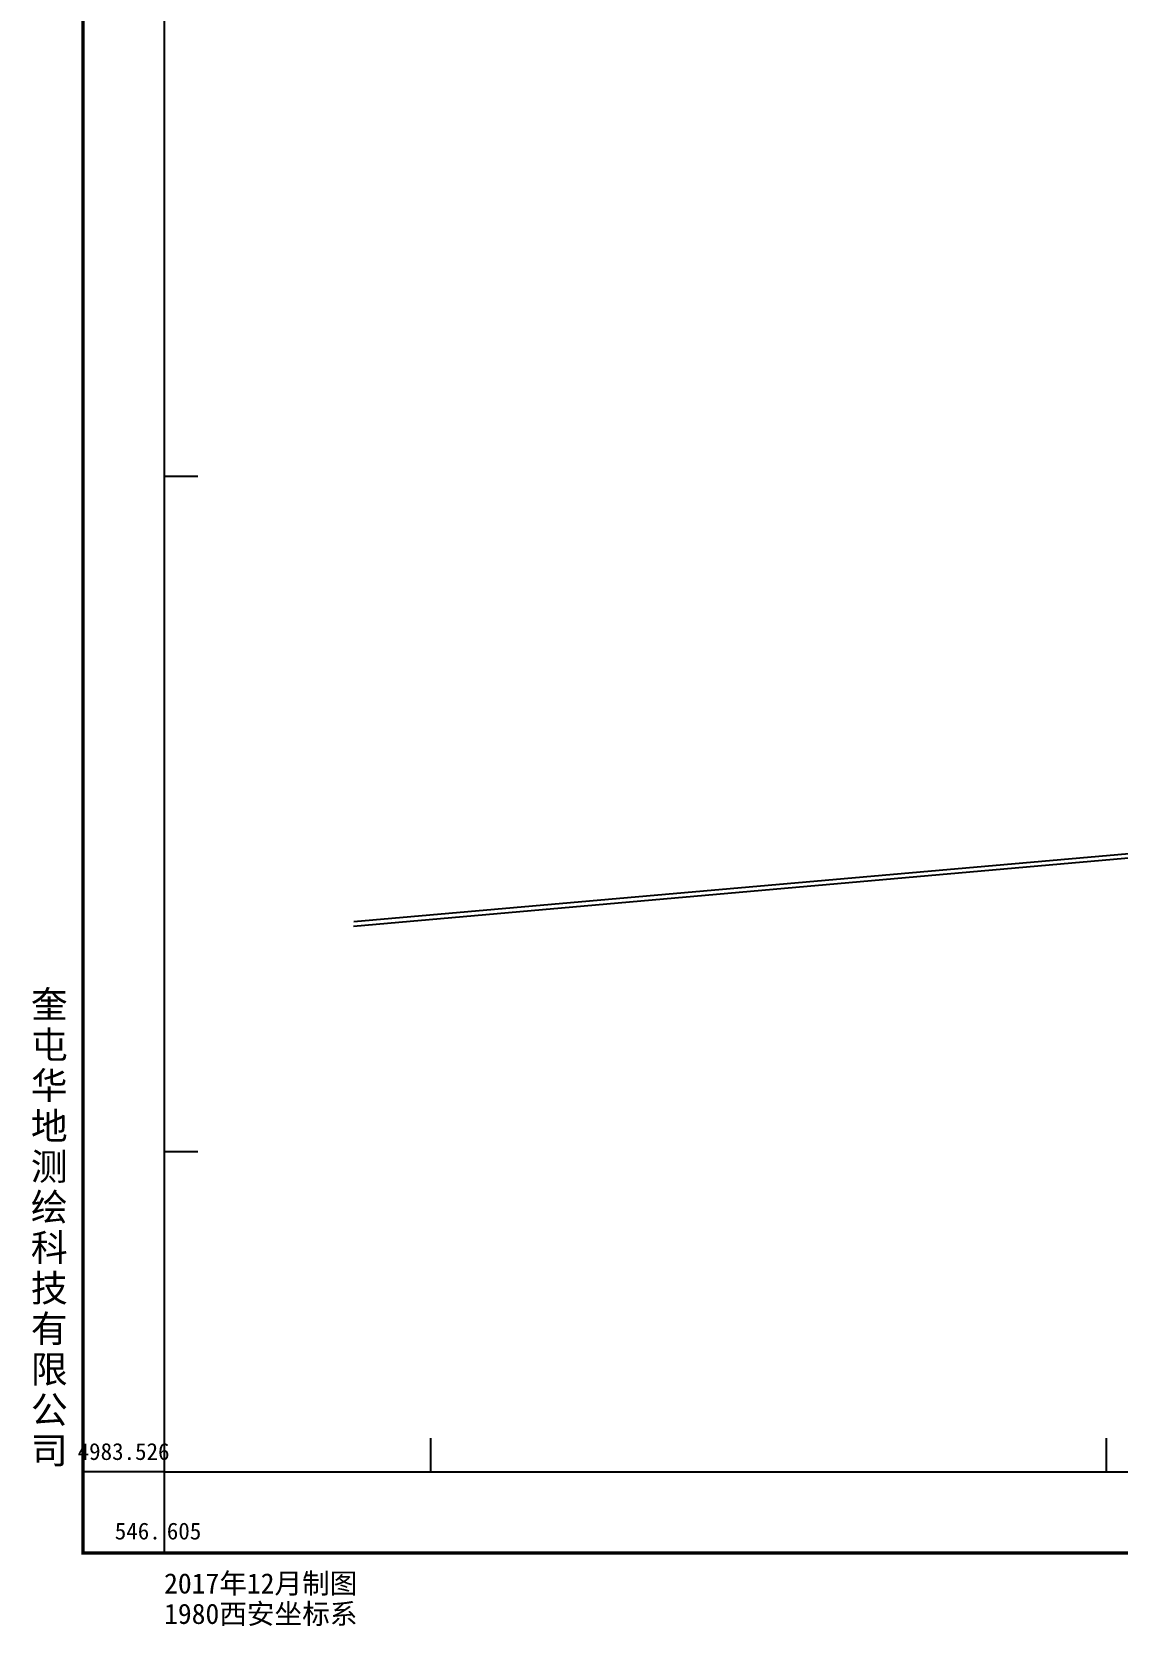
# Model space of a CAD drawing. Extents: x 546409 to 551731, y 4983223 to 4988870.
# Drawn here: x 546409 to 548016, y 4983298 to 4985657 of the extents above; entities that cross this region are included whole.
import ezdxf
from ezdxf.enums import TextEntityAlignment as Align

# ---------------------------------------------------------------- set-up
doc = ezdxf.new("R2010")
doc.units = 0
doc.header["$LTSCALE"] = 10
doc.layers.add('TK', color=7, linetype='CONTINUOUS')
doc.layers.add('路林渠', color=6, linetype='CONTINUOUS')
doc.styles.add('宋体', font='')
doc.styles.get('宋体').set_extended_font_data('SimSun')

msp = doc.modelspace()

# ---------------------------------------------------------------- linework, layer by layer
at = {"layer": 'TK', "linetype": 'Continuous'}
for p, q in [((546605, 4985000), (546655, 4985000)), ((546605, 4984000), (546655, 4984000)), ((547000, 4983526), (547000, 4983576)), ((548000, 4983526), (548000, 4983576)), ((546605, 4983526), (546485, 4983526)), ((546605, 4983526), (546605, 4983406))]:
    msp.add_line(p, q, dxfattribs=at)
at = {"layer": 'TK', "linetype": 'Continuous', "const_width": 5, "flags": 128}
msp.add_lwpolyline([(546485, 4983406), (551725, 4983406), (551725, 4988646), (546485, 4988646)], close=True, dxfattribs=at)
at = {"layer": 'TK', "linetype": 'Continuous', "flags": 128}
msp.add_lwpolyline([(546605, 4983526), (551605, 4983526), (551605, 4988526), (546605, 4988526)], close=True, dxfattribs=at)
at = {"layer": '路林渠', "color": 5, "linetype": 'Continuous', "flags": 128}
for points, elevation in [([(549035.3, 4984528.7), (546885.7, 4984340.3)], 284.8), ([(546885.3, 4984333.9), (549040.2, 4984523.6)], 286.5)]:
    msp.add_lwpolyline(points, dxfattribs=dict(at, elevation=elevation))

# ---------------------------------------------------------------- texts
at = {"layer": 'TK', "linetype": 'Continuous', "style": '宋体'}
for s, p in [('奎', (546435, 4984186)), ('屯', (546435, 4984126)), ('华', (546435, 4984066)), ('地', (546435, 4984006)), ('测', (546435, 4983946)), ('绘', (546435, 4983886)), ('科', (546435, 4983826)), ('技', (546435, 4983766)), ('有', (546435, 4983706)), ('限', (546435, 4983646)), ('公', (546435, 4983586)), ('司', (546435, 4983526))]:
    msp.add_text(s, height=40, dxfattribs=at).set_placement(p, align=Align.BOTTOM_CENTER)
msp.add_text('4983.526', height=25, dxfattribs=at).set_placement((546545, 4983556), align=Align.MIDDLE)
msp.add_text('546.', height=25, dxfattribs=at).set_placement((546600, 4983438.5), align=Align.MIDDLE_RIGHT)
for s, height, p in [('605', 25, (546609, 4983438.5)), ('2017年12月制图', 30, (546605, 4983361)), ('1980西安坐标系', 30, (546605, 4983316))]:
    msp.add_text(s, height=height, dxfattribs=at).set_placement(p, align=Align.MIDDLE_LEFT)

doc.saveas('drawing.dxf')
